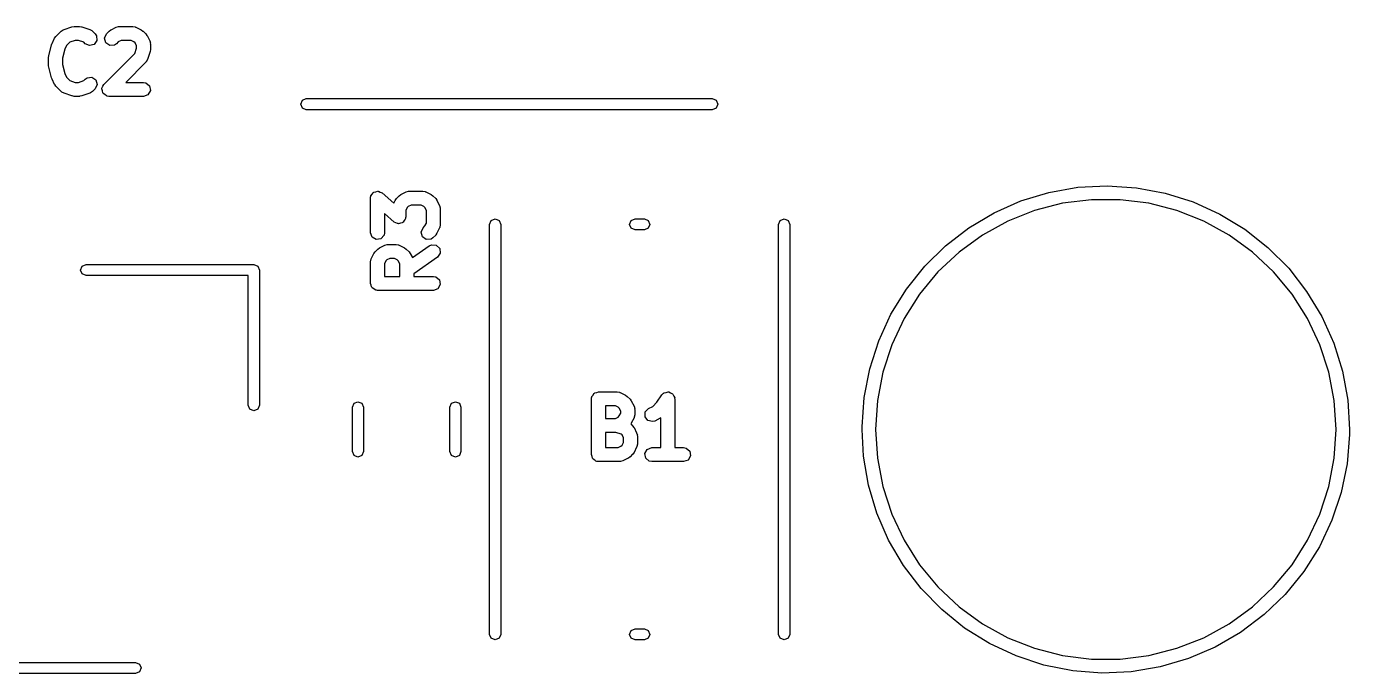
# Model space of a CAD drawing. Extents: x 83.3 to 116.7, y -116.6 to -83.3.
# Drawn here: x 102.42 to 116.61, y -116.62 to -109.68 of the extents above; entities that cross this region are included whole.
import ezdxf

# ---------------------------------------------------------------- set-up
doc = ezdxf.new("R2010")
doc.units = 0
doc.layers.add('BLACK', color=7, linetype='CONTINUOUS')

msp = doc.modelspace()

# ---------------------------------------------------------------- linework, layer by layer
at = {"layer": 'BLACK', "linetype": 'CONTINUOUS'}
for p, q in [((102.794, -109.726), (102.816, -109.711)), ((102.816, -109.711), (102.82, -109.711)), ((102.82, -109.711), (102.824, -109.708)), ((102.824, -109.708), (102.909, -109.679)), ((102.909, -109.679), (102.932, -109.676)), ((102.932, -109.676), (102.933, -109.676)), ((102.933, -109.676), (102.99, -109.676)), ((102.99, -109.676), (103.012, -109.68)), ((103.012, -109.68), (103.014, -109.679)), ((103.014, -109.679), (103.1, -109.708)), ((103.1, -109.708), (103.123, -109.72)), ((103.309, -109.726), (103.327, -109.713)), ((103.327, -109.713), (103.328, -109.712)), ((103.328, -109.712), (103.385, -109.684)), ((103.385, -109.684), (103.41, -109.676)), ((103.41, -109.676), (103.415, -109.677)), ((103.415, -109.677), (103.419, -109.676)), ((103.419, -109.676), (103.562, -109.676)), ((103.562, -109.676), (103.587, -109.68)), ((103.587, -109.68), (103.591, -109.683)), ((103.591, -109.683), (103.595, -109.684)), ((103.595, -109.684), (103.652, -109.712)), ((103.652, -109.712), (103.67, -109.725)), ((102.694, -109.863), (102.695, -109.86)), ((102.695, -109.86), (102.723, -109.803)), ((102.723, -109.803), (102.737, -109.785)), ((102.737, -109.783), (102.794, -109.726)), ((102.737, -109.785), (102.737, -109.783)), ((102.888, -109.845), (102.852, -109.881)), ((102.945, -109.826), (102.888, -109.845)), ((102.978, -109.826), (102.945, -109.826)), ((103.036, -109.845), (102.978, -109.826)), ((103.052, -109.861), (103.036, -109.845)), ((103.098, -109.882), (103.052, -109.861)), ((103.123, -109.72), (103.125, -109.724)), ((103.125, -109.724), (103.129, -109.726)), ((103.129, -109.726), (103.158, -109.755)), ((103.177, -109.827), (103.148, -109.869)), ((103.158, -109.755), (103.173, -109.776)), ((103.173, -109.776), (103.177, -109.827)), ((103.258, -109.801), (103.28, -109.755)), ((103.272, -109.851), (103.258, -109.801)), ((103.314, -109.88), (103.272, -109.851)), ((103.28, -109.755), (103.309, -109.726)), ((103.386, -109.861), (103.365, -109.876)), ((103.406, -109.841), (103.386, -109.861)), ((103.437, -109.826), (103.406, -109.841)), ((103.544, -109.826), (103.437, -109.826)), ((103.574, -109.841), (103.544, -109.826)), ((103.586, -109.852), (103.574, -109.841)), ((103.601, -109.883), (103.586, -109.852)), ((103.67, -109.725), (103.672, -109.726)), ((103.672, -109.726), (103.7, -109.755)), ((103.7, -109.755), (103.713, -109.773)), ((103.713, -109.773), (103.715, -109.774)), ((103.715, -109.774), (103.743, -109.831)), ((103.743, -109.831), (103.751, -109.856)), ((103.751, -109.856), (103.749, -109.861)), ((103.749, -109.861), (103.751, -109.865)), ((102.658, -110.008), (102.661, -109.993)), ((102.66, -109.99), (102.689, -109.875)), ((102.661, -109.993), (102.66, -109.99)), ((102.689, -109.875), (102.694, -109.863)), ((102.832, -109.92), (102.808, -110.017)), ((102.852, -109.881), (102.832, -109.92)), ((103.148, -109.869), (103.098, -109.882)), ((103.252, -110.298), (103.582, -109.967)), ((103.365, -109.876), (103.314, -109.88)), ((103.582, -109.967), (103.601, -109.91)), ((103.601, -109.91), (103.601, -109.883)), ((103.747, -109.946), (103.719, -110.031)), ((103.751, -109.922), (103.747, -109.944)), ((103.747, -109.944), (103.747, -109.946)), ((103.751, -109.865), (103.751, -109.922)), ((102.658, -110.093), (102.658, -110.008)), ((102.659, -110.097), (102.658, -110.093)), ((102.66, -110.112), (102.659, -110.097)), ((102.689, -110.226), (102.66, -110.112)), ((102.808, -110.017), (102.808, -110.084)), ((102.808, -110.084), (102.832, -110.182)), ((103.7, -110.061), (103.486, -110.276)), ((103.702, -110.057), (103.7, -110.061)), ((103.706, -110.054), (103.702, -110.057)), ((103.719, -110.031), (103.706, -110.054)), ((102.691, -110.229), (102.689, -110.226)), ((102.695, -110.241), (102.691, -110.229)), ((102.723, -110.298), (102.695, -110.241)), ((102.832, -110.182), (102.852, -110.22)), ((102.852, -110.22), (102.888, -110.256)), ((102.888, -110.256), (102.945, -110.276)), ((102.945, -110.276), (102.978, -110.276)), ((102.978, -110.276), (103.036, -110.256)), ((103.036, -110.256), (103.052, -110.24)), ((103.052, -110.24), (103.073, -110.226)), ((103.073, -110.226), (103.124, -110.221)), ((103.124, -110.221), (103.166, -110.25)), ((103.166, -110.25), (103.179, -110.3)), ((103.486, -110.276), (103.676, -110.276)), ((103.676, -110.276), (103.702, -110.28)), ((103.702, -110.28), (103.741, -110.313)), ((102.724, -110.3), (102.723, -110.298)), ((102.737, -110.318), (102.724, -110.3)), ((102.794, -110.375), (102.737, -110.318)), ((102.798, -110.377), (102.794, -110.375)), ((102.801, -110.381), (102.798, -110.377)), ((102.824, -110.393), (102.801, -110.381)), ((102.909, -110.422), (102.824, -110.393)), ((102.911, -110.422), (102.909, -110.422)), ((102.933, -110.426), (102.911, -110.422)), ((102.99, -110.426), (102.933, -110.426)), ((102.992, -110.425), (102.99, -110.426)), ((103.014, -110.422), (102.992, -110.425)), ((103.1, -110.393), (103.014, -110.422)), ((103.103, -110.39), (103.1, -110.393)), ((103.108, -110.39), (103.103, -110.39)), ((103.129, -110.375), (103.108, -110.39)), ((103.158, -110.347), (103.129, -110.375)), ((103.179, -110.3), (103.158, -110.347)), ((103.23, -110.344), (103.231, -110.341)), ((103.236, -110.366), (103.23, -110.344)), ((103.231, -110.338), (103.242, -110.318)), ((103.231, -110.341), (103.231, -110.338)), ((103.24, -110.388), (103.236, -110.366)), ((103.242, -110.39), (103.24, -110.388)), ((103.242, -110.318), (103.252, -110.298)), ((103.243, -110.394), (103.242, -110.39)), ((103.262, -110.407), (103.243, -110.394)), ((103.279, -110.421), (103.262, -110.407)), ((103.284, -110.422), (103.279, -110.421)), ((103.285, -110.423), (103.284, -110.422)), ((103.288, -110.423), (103.285, -110.423)), ((103.305, -110.426), (103.288, -110.423)), ((103.676, -110.426), (103.305, -110.426)), ((103.724, -110.408), (103.676, -110.426)), ((103.75, -110.364), (103.724, -110.408)), ((103.741, -110.313), (103.75, -110.364)), ((105.363, -110.51), (105.381, -110.468)), ((105.381, -110.552), (105.363, -110.51)), ((105.381, -110.468), (105.423, -110.45)), ((105.423, -110.57), (105.381, -110.552)), ((105.423, -110.45), (109.777, -110.45)), ((109.777, -110.57), (105.423, -110.57)), ((109.777, -110.45), (109.819, -110.468)), ((109.819, -110.552), (109.777, -110.57)), ((109.819, -110.468), (109.837, -110.51)), ((109.837, -110.51), (109.819, -110.552)), ((113.39, -111.457), (113.699, -111.402)), ((113.699, -111.402), (114.014, -111.385)), ((114.014, -111.385), (114.328, -111.406)), ((114.328, -111.406), (114.637, -111.464)), ((106.111, -111.519), (106.113, -111.507)), ((106.111, -111.89), (106.111, -111.519)), ((106.113, -111.504), (106.114, -111.501)), ((106.113, -111.507), (106.113, -111.504)), ((106.114, -111.501), (106.116, -111.493)), ((106.116, -111.493), (106.129, -111.477)), ((106.129, -111.477), (106.139, -111.46)), ((106.139, -111.46), (106.145, -111.458)), ((106.145, -111.458), (106.149, -111.454)), ((106.149, -111.454), (106.169, -111.45)), ((106.169, -111.45), (106.188, -111.444)), ((106.188, -111.444), (106.193, -111.446)), ((106.193, -111.446), (106.199, -111.445)), ((106.199, -111.445), (106.217, -111.455)), ((106.217, -111.455), (106.236, -111.462)), ((106.236, -111.462), (106.361, -111.572)), ((106.361, -111.572), (106.376, -111.542)), ((106.376, -111.542), (106.39, -111.524)), ((106.39, -111.523), (106.419, -111.494)), ((106.39, -111.524), (106.39, -111.523)), ((106.419, -111.494), (106.437, -111.481)), ((106.437, -111.481), (106.438, -111.48)), ((106.438, -111.48), (106.496, -111.451)), ((106.496, -111.451), (106.521, -111.444)), ((106.521, -111.444), (106.525, -111.445)), ((106.525, -111.445), (106.529, -111.444)), ((106.529, -111.444), (106.672, -111.444)), ((106.672, -111.444), (106.698, -111.448)), ((106.698, -111.448), (106.701, -111.451)), ((106.701, -111.451), (106.706, -111.451)), ((106.706, -111.451), (106.763, -111.48)), ((106.763, -111.48), (106.781, -111.493)), ((106.781, -111.493), (106.782, -111.494)), ((106.782, -111.494), (106.811, -111.523)), ((106.811, -111.523), (106.824, -111.541)), ((106.824, -111.541), (106.825, -111.542)), ((106.825, -111.542), (106.853, -111.599)), ((112.801, -111.676), (113.088, -111.549)), ((113.088, -111.549), (113.39, -111.457)), ((113.845, -111.535), (113.537, -111.574)), ((114.155, -111.535), (113.845, -111.535)), ((114.463, -111.574), (114.155, -111.535)), ((114.637, -111.464), (114.937, -111.559)), ((114.937, -111.559), (115.224, -111.689)), ((106.365, -111.775), (106.261, -111.684)), ((106.261, -111.684), (106.261, -111.89)), ((106.505, -111.62), (106.49, -111.651)), ((106.49, -111.651), (106.49, -111.719)), ((106.516, -111.609), (106.505, -111.62)), ((106.547, -111.594), (106.516, -111.609)), ((106.654, -111.594), (106.547, -111.594)), ((106.685, -111.609), (106.654, -111.594)), ((106.696, -111.62), (106.685, -111.609)), ((106.711, -111.651), (106.696, -111.62)), ((106.711, -111.787), (106.711, -111.651)), ((106.853, -111.599), (106.861, -111.624)), ((106.861, -111.624), (106.86, -111.629)), ((106.86, -111.629), (106.861, -111.633)), ((106.861, -111.633), (106.861, -111.804)), ((112.53, -111.837), (112.801, -111.676)), ((113.237, -111.651), (112.948, -111.765)), ((113.537, -111.574), (113.237, -111.651)), ((114.763, -111.651), (114.463, -111.574)), ((115.052, -111.765), (114.763, -111.651)), ((115.224, -111.689), (115.492, -111.853)), ((106.384, -111.782), (106.365, -111.775)), ((106.402, -111.792), (106.384, -111.782)), ((106.408, -111.791), (106.402, -111.792)), ((106.413, -111.794), (106.408, -111.791)), ((106.432, -111.787), (106.413, -111.794)), ((106.452, -111.783), (106.432, -111.787)), ((106.456, -111.779), (106.452, -111.783)), ((106.462, -111.777), (106.456, -111.779)), ((106.472, -111.76), (106.462, -111.777)), ((106.485, -111.744), (106.472, -111.76)), ((106.487, -111.736), (106.485, -111.744)), ((106.488, -111.733), (106.487, -111.736)), ((106.49, -111.719), (106.488, -111.73)), ((106.488, -111.73), (106.488, -111.733)), ((106.654, -111.883), (106.676, -111.837)), ((106.676, -111.837), (106.696, -111.817)), ((106.696, -111.817), (106.711, -111.787)), ((106.853, -111.838), (106.825, -111.895)), ((106.854, -111.833), (106.853, -111.838)), ((106.857, -111.83), (106.854, -111.833)), ((106.861, -111.804), (106.857, -111.83)), ((107.39, -111.8), (107.408, -111.758)), ((107.39, -116.2), (107.39, -111.8)), ((107.408, -111.758), (107.45, -111.74)), ((107.45, -111.74), (107.492, -111.758)), ((107.492, -111.758), (107.51, -111.8)), ((107.51, -111.8), (107.51, -116.2)), ((108.89, -111.8), (108.908, -111.758)), ((108.908, -111.842), (108.89, -111.8)), ((108.908, -111.758), (108.95, -111.74)), ((108.95, -111.86), (108.908, -111.842)), ((108.95, -111.74), (109.05, -111.74)), ((109.05, -111.74), (109.092, -111.758)), ((109.092, -111.842), (109.05, -111.86)), ((109.092, -111.758), (109.11, -111.8)), ((109.11, -111.8), (109.092, -111.842)), ((110.49, -111.8), (110.508, -111.758)), ((110.49, -116.2), (110.49, -111.8)), ((110.508, -111.758), (110.55, -111.74)), ((110.55, -111.74), (110.592, -111.758)), ((110.592, -111.758), (110.61, -111.8)), ((110.61, -111.8), (110.61, -116.2)), ((112.281, -112.029), (112.53, -111.837)), ((112.948, -111.765), (112.677, -111.915)), ((115.323, -111.915), (115.052, -111.765)), ((106.129, -111.938), (106.111, -111.89)), ((106.173, -111.964), (106.129, -111.938)), ((106.224, -111.955), (106.173, -111.964)), ((106.257, -111.916), (106.224, -111.955)), ((106.261, -111.89), (106.257, -111.916)), ((106.668, -111.933), (106.654, -111.883)), ((106.71, -111.962), (106.668, -111.933)), ((106.761, -111.958), (106.71, -111.962)), ((106.782, -111.943), (106.761, -111.958)), ((106.811, -111.914), (106.782, -111.943)), ((106.825, -111.895), (106.811, -111.913)), ((106.811, -111.913), (106.811, -111.914)), ((109.05, -111.86), (108.95, -111.86)), ((112.677, -111.915), (112.426, -112.097)), ((115.574, -112.097), (115.323, -111.915)), ((115.492, -111.853), (115.74, -112.048)), ((106.119, -112.171), (106.148, -112.114)), ((106.148, -112.114), (106.161, -112.096)), ((106.161, -112.096), (106.162, -112.094)), ((106.162, -112.094), (106.19, -112.065)), ((106.19, -112.065), (106.209, -112.053)), ((106.209, -112.053), (106.21, -112.051)), ((106.21, -112.051), (106.267, -112.023)), ((106.267, -112.023), (106.292, -112.015)), ((106.292, -112.015), (106.296, -112.016)), ((106.296, -112.016), (106.301, -112.015)), ((106.301, -112.015), (106.386, -112.015)), ((106.386, -112.015), (106.412, -112.019)), ((106.412, -112.019), (106.415, -112.022)), ((106.415, -112.022), (106.42, -112.023)), ((106.42, -112.023), (106.477, -112.051)), ((106.477, -112.051), (106.495, -112.065)), ((106.495, -112.065), (106.496, -112.065)), ((106.496, -112.065), (106.525, -112.094)), ((106.525, -112.094), (106.538, -112.112)), ((106.538, -112.112), (106.539, -112.114)), ((106.539, -112.114), (106.561, -112.156)), ((106.561, -112.156), (106.743, -112.029)), ((106.743, -112.029), (106.767, -112.018)), ((106.767, -112.018), (106.818, -112.022)), ((106.818, -112.022), (106.854, -112.058)), ((106.859, -112.109), (106.829, -112.151)), ((106.854, -112.058), (106.859, -112.109)), ((112.057, -112.25), (112.281, -112.029)), ((112.426, -112.097), (112.2, -112.309)), ((115.8, -112.309), (115.574, -112.097)), ((115.74, -112.048), (115.962, -112.271)), ((103, -112.29), (103.018, -112.248)), ((103.018, -112.248), (103.06, -112.23)), ((103.06, -112.23), (104.86, -112.23)), ((104.86, -112.23), (104.902, -112.248)), ((104.902, -112.248), (104.92, -112.29)), ((106.111, -112.204), (106.116, -112.179)), ((106.111, -112.433), (106.111, -112.204)), ((106.116, -112.179), (106.119, -112.175)), ((106.119, -112.175), (106.119, -112.171)), ((106.276, -112.192), (106.261, -112.222)), ((106.261, -112.222), (106.261, -112.358)), ((106.288, -112.18), (106.276, -112.192)), ((106.318, -112.165), (106.288, -112.18)), ((106.369, -112.165), (106.318, -112.165)), ((106.399, -112.18), (106.369, -112.165)), ((106.41, -112.192), (106.399, -112.18)), ((106.426, -112.222), (106.41, -112.192)), ((106.426, -112.358), (106.426, -112.222)), ((106.829, -112.151), (106.576, -112.329)), ((111.861, -112.496), (112.057, -112.25)), ((115.962, -112.271), (116.155, -112.519)), ((103.018, -112.332), (103, -112.29)), ((103.06, -112.35), (103.018, -112.332)), ((104.8, -112.35), (103.06, -112.35)), ((104.8, -113.74), (104.8, -112.35)), ((104.92, -112.29), (104.92, -113.74)), ((106.261, -112.358), (106.426, -112.358)), ((106.576, -112.329), (106.576, -112.358)), ((106.576, -112.358), (106.786, -112.358)), ((106.786, -112.358), (106.812, -112.362)), ((106.812, -112.362), (106.851, -112.395)), ((106.851, -112.395), (106.86, -112.446)), ((112.2, -112.309), (112.002, -112.548)), ((115.998, -112.548), (115.8, -112.309)), ((106.118, -112.451), (106.111, -112.433)), ((106.121, -112.47), (106.118, -112.451)), ((106.127, -112.475), (106.121, -112.47)), ((106.129, -112.481), (106.127, -112.475)), ((106.146, -112.491), (106.129, -112.481)), ((106.161, -112.503), (106.146, -112.491)), ((106.17, -112.505), (106.161, -112.503)), ((106.173, -112.507), (106.17, -112.505)), ((106.177, -112.506), (106.173, -112.507)), ((106.186, -112.508), (106.177, -112.506)), ((106.786, -112.508), (106.186, -112.508)), ((106.834, -112.49), (106.786, -112.508)), ((106.86, -112.446), (106.834, -112.49)), ((111.695, -112.764), (111.861, -112.496)), ((112.002, -112.548), (111.836, -112.81)), ((116.164, -112.81), (115.998, -112.548)), ((116.155, -112.519), (116.317, -112.788)), ((111.564, -113.05), (111.695, -112.764)), ((111.836, -112.81), (111.704, -113.091)), ((116.296, -113.091), (116.164, -112.81)), ((116.317, -112.788), (116.446, -113.076)), ((111.467, -113.35), (111.564, -113.05)), ((111.704, -113.091), (111.608, -113.386)), ((116.392, -113.386), (116.296, -113.091)), ((116.446, -113.076), (116.54, -113.376)), ((111.407, -113.659), (111.467, -113.35)), ((111.608, -113.386), (111.55, -113.69)), ((116.45, -113.69), (116.392, -113.386)), ((116.54, -113.376), (116.596, -113.686)), ((108.482, -113.671), (108.484, -113.662)), ((108.482, -114.271), (108.482, -113.671)), ((108.483, -113.658), (108.485, -113.656)), ((108.484, -113.662), (108.483, -113.658)), ((108.485, -113.656), (108.487, -113.646)), ((108.487, -113.646), (108.499, -113.631)), ((108.499, -113.631), (108.509, -113.614)), ((108.509, -113.614), (108.515, -113.612)), ((108.515, -113.612), (108.52, -113.606)), ((108.52, -113.606), (108.539, -113.603)), ((108.539, -113.603), (108.557, -113.596)), ((108.557, -113.596), (108.757, -113.596)), ((108.757, -113.596), (108.783, -113.601)), ((108.783, -113.601), (108.786, -113.604)), ((108.786, -113.604), (108.791, -113.604)), ((108.791, -113.604), (108.848, -113.633)), ((108.848, -113.633), (108.866, -113.646)), ((108.866, -113.646), (108.867, -113.647)), ((108.867, -113.647), (108.896, -113.676)), ((108.896, -113.676), (108.909, -113.694)), ((109.185, -113.709), (109.238, -113.63)), ((109.238, -113.63), (109.256, -113.611)), ((109.256, -113.611), (109.26, -113.61)), ((109.26, -113.61), (109.262, -113.606)), ((109.262, -113.606), (109.284, -113.603)), ((109.284, -113.603), (109.305, -113.597)), ((109.305, -113.597), (109.309, -113.598)), ((109.309, -113.598), (109.313, -113.598)), ((109.313, -113.598), (109.332, -113.608)), ((109.332, -113.608), (109.352, -113.617)), ((109.352, -113.617), (109.354, -113.621)), ((109.354, -113.621), (109.357, -113.623)), ((109.357, -113.623), (109.365, -113.644)), ((109.365, -113.644), (109.375, -113.663)), ((109.375, -113.663), (109.374, -113.667)), ((109.374, -113.667), (109.375, -113.671)), ((109.375, -113.671), (109.375, -114.196)), ((111.385, -113.973), (111.407, -113.659)), ((111.55, -113.69), (111.53, -114)), ((116.47, -114), (116.45, -113.69)), ((116.596, -113.686), (116.615, -114)), ((104.818, -113.782), (104.8, -113.74)), ((104.86, -113.8), (104.818, -113.782)), ((104.902, -113.782), (104.86, -113.8)), ((104.92, -113.74), (104.902, -113.782)), ((105.917, -113.763), (105.935, -113.72)), ((105.917, -114.237), (105.917, -113.763)), ((105.935, -113.72), (105.977, -113.703)), ((105.977, -113.703), (106.02, -113.72)), ((106.02, -113.72), (106.037, -113.763)), ((106.037, -113.763), (106.037, -114.237)), ((106.962, -113.763), (106.98, -113.72)), ((106.962, -114.237), (106.962, -113.763)), ((106.98, -113.72), (107.022, -113.703)), ((107.022, -113.703), (107.065, -113.72)), ((107.065, -113.72), (107.082, -113.763)), ((107.082, -113.763), (107.082, -114.237)), ((108.632, -113.746), (108.632, -113.882)), ((108.739, -113.746), (108.632, -113.746)), ((108.77, -113.762), (108.739, -113.746)), ((108.781, -113.773), (108.77, -113.762)), ((108.796, -113.803), (108.781, -113.773)), ((108.781, -113.856), (108.796, -113.825)), ((108.796, -113.825), (108.796, -113.803)), ((108.909, -113.694), (108.91, -113.695)), ((108.91, -113.695), (108.939, -113.752)), ((108.939, -113.752), (108.946, -113.777)), ((108.946, -113.777), (108.945, -113.782)), ((108.945, -113.782), (108.946, -113.786)), ((108.946, -113.786), (108.946, -113.843)), ((109.057, -113.864), (109.06, -113.813)), ((109.06, -113.813), (109.095, -113.776)), ((109.095, -113.776), (109.141, -113.753)), ((109.141, -113.753), (109.185, -113.709)), ((108.632, -113.882), (108.739, -113.882)), ((108.739, -113.882), (108.77, -113.867)), ((108.77, -113.867), (108.781, -113.856)), ((108.91, -113.934), (108.904, -113.941)), ((108.904, -113.941), (108.924, -113.961)), ((108.939, -113.876), (108.91, -113.934)), ((108.924, -113.961), (108.937, -113.98)), ((108.942, -113.869), (108.939, -113.872)), ((108.939, -113.872), (108.939, -113.876)), ((108.946, -113.843), (108.942, -113.869)), ((109.087, -113.905), (109.057, -113.864)), ((109.137, -113.917), (109.087, -113.905)), ((109.162, -113.91), (109.137, -113.917)), ((109.219, -113.881), (109.162, -113.91)), ((109.22, -113.88), (109.219, -113.881)), ((109.225, -113.877), (109.22, -113.88)), ((109.225, -114.196), (109.225, -113.877)), ((111.387, -114), (111.385, -113.973)), ((108.632, -114.032), (108.632, -114.196)), ((108.745, -114.032), (108.632, -114.032)), ((108.802, -114.051), (108.745, -114.032)), ((108.81, -114.059), (108.802, -114.051)), ((108.825, -114.089), (108.81, -114.059)), ((108.825, -114.139), (108.825, -114.089)), ((108.937, -113.98), (108.939, -113.981)), ((108.939, -113.981), (108.967, -114.038)), ((108.967, -114.038), (108.975, -114.063)), ((108.975, -114.063), (108.973, -114.067)), ((108.973, -114.067), (108.975, -114.071)), ((108.975, -114.071), (108.975, -114.157)), ((111.401, -114.287), (111.387, -114)), ((111.53, -114), (111.55, -114.31)), ((116.45, -114.31), (116.47, -114)), ((116.614, -114.055), (116.589, -114.368)), ((116.615, -114), (116.614, -114.055)), ((105.935, -114.28), (105.917, -114.237)), ((106.037, -114.237), (106.02, -114.28)), ((106.98, -114.28), (106.962, -114.237)), ((107.082, -114.237), (107.065, -114.28)), ((108.632, -114.196), (108.768, -114.196)), ((108.768, -114.196), (108.798, -114.181)), ((108.798, -114.181), (108.81, -114.17)), ((108.81, -114.17), (108.825, -114.139)), ((108.939, -114.248), (108.925, -114.266)), ((108.967, -114.191), (108.939, -114.248)), ((108.968, -114.186), (108.967, -114.191)), ((108.97, -114.183), (108.968, -114.186)), ((108.975, -114.157), (108.97, -114.183)), ((109.055, -114.258), (109.08, -114.214)), ((109.064, -114.309), (109.055, -114.258)), ((109.08, -114.214), (109.129, -114.196)), ((109.129, -114.196), (109.225, -114.196)), ((109.375, -114.196), (109.471, -114.196)), ((109.471, -114.196), (109.497, -114.201)), ((109.497, -114.201), (109.536, -114.234)), ((109.536, -114.234), (109.545, -114.284)), ((105.977, -114.297), (105.935, -114.28)), ((106.02, -114.28), (105.977, -114.297)), ((107.022, -114.297), (106.98, -114.28)), ((107.065, -114.28), (107.022, -114.297)), ((108.489, -114.29), (108.482, -114.271)), ((108.492, -114.309), (108.489, -114.29)), ((108.497, -114.313), (108.492, -114.309)), ((108.5, -114.32), (108.497, -114.313)), ((108.517, -114.329), (108.5, -114.32)), ((108.531, -114.342), (108.517, -114.329)), ((108.541, -114.344), (108.531, -114.342)), ((108.544, -114.345), (108.541, -114.344)), ((108.547, -114.345), (108.544, -114.345)), ((108.557, -114.346), (108.547, -114.345)), ((108.786, -114.346), (108.557, -114.346)), ((108.79, -114.345), (108.786, -114.346)), ((108.794, -114.346), (108.79, -114.345)), ((108.819, -114.339), (108.794, -114.346)), ((108.876, -114.31), (108.819, -114.339)), ((108.878, -114.309), (108.876, -114.31)), ((108.896, -114.296), (108.878, -114.309)), ((108.924, -114.267), (108.896, -114.296)), ((108.925, -114.266), (108.924, -114.267)), ((109.103, -114.342), (109.064, -114.309)), ((109.129, -114.346), (109.103, -114.342)), ((109.471, -114.346), (109.129, -114.346)), ((109.52, -114.329), (109.471, -114.346)), ((109.545, -114.284), (109.52, -114.329)), ((111.454, -114.597), (111.401, -114.287)), ((111.55, -114.31), (111.608, -114.614)), ((116.392, -114.614), (116.45, -114.31)), ((116.589, -114.368), (116.526, -114.677)), ((111.544, -114.899), (111.454, -114.597)), ((111.608, -114.614), (111.704, -114.909)), ((116.296, -114.909), (116.392, -114.614)), ((116.526, -114.677), (116.426, -114.975)), ((111.67, -115.187), (111.544, -114.899)), ((111.704, -114.909), (111.836, -115.19)), ((116.164, -115.19), (116.296, -114.909)), ((116.426, -114.975), (116.292, -115.26)), ((111.83, -115.459), (111.67, -115.187)), ((111.836, -115.19), (112.002, -115.452)), ((115.998, -115.452), (116.164, -115.19)), ((116.292, -115.26), (116.124, -115.526)), ((112.02, -115.709), (111.83, -115.459)), ((112.002, -115.452), (112.2, -115.691)), ((115.8, -115.691), (115.998, -115.452)), ((116.124, -115.526), (115.925, -115.77)), ((112.24, -115.934), (112.02, -115.709)), ((112.2, -115.691), (112.426, -115.903)), ((115.574, -115.903), (115.8, -115.691)), ((115.925, -115.77), (115.698, -115.988)), ((112.485, -116.132), (112.24, -115.934)), ((112.426, -115.903), (112.677, -116.085)), ((115.323, -116.085), (115.574, -115.903)), ((112.677, -116.085), (112.948, -116.235)), ((115.052, -116.235), (115.323, -116.085)), ((115.698, -115.988), (115.447, -116.178)), ((107.408, -116.242), (107.39, -116.2)), ((107.45, -116.26), (107.408, -116.242)), ((107.492, -116.242), (107.45, -116.26)), ((107.51, -116.2), (107.492, -116.242)), ((108.89, -116.2), (108.908, -116.158)), ((108.908, -116.242), (108.89, -116.2)), ((108.908, -116.158), (108.95, -116.14)), ((108.95, -116.26), (108.908, -116.242)), ((108.95, -116.14), (109.05, -116.14)), ((109.05, -116.14), (109.092, -116.158)), ((109.092, -116.242), (109.05, -116.26)), ((109.092, -116.158), (109.11, -116.2)), ((109.11, -116.2), (109.092, -116.242)), ((110.508, -116.242), (110.49, -116.2)), ((110.55, -116.26), (110.508, -116.242)), ((110.592, -116.242), (110.55, -116.26)), ((110.61, -116.2), (110.592, -116.242)), ((112.752, -116.298), (112.485, -116.132)), ((112.948, -116.235), (113.237, -116.349)), ((114.763, -116.349), (115.052, -116.235)), ((115.447, -116.178), (115.175, -116.336)), ((109.05, -116.26), (108.95, -116.26)), ((113.037, -116.431), (112.752, -116.298)), ((113.237, -116.349), (113.537, -116.426)), ((114.463, -116.426), (114.763, -116.349)), ((115.175, -116.336), (114.886, -116.46)), ((96.41, -116.5), (103.59, -116.5)), ((103.59, -116.5), (103.632, -116.518)), ((103.632, -116.518), (103.65, -116.56)), ((113.336, -116.529), (113.037, -116.431)), ((113.645, -116.591), (113.336, -116.529)), ((113.537, -116.426), (113.845, -116.465)), ((113.845, -116.465), (114.155, -116.465)), ((114.155, -116.465), (114.463, -116.426)), ((114.886, -116.46), (114.584, -116.549)), ((103.59, -116.62), (96.41, -116.62)), ((103.632, -116.602), (103.59, -116.62)), ((103.65, -116.56), (103.632, -116.602)), ((113.959, -116.615), (113.645, -116.591)), ((114.273, -116.601), (113.959, -116.615)), ((114.584, -116.549), (114.273, -116.601))]:
    msp.add_line(p, q, dxfattribs=at)

doc.saveas('drawing.dxf')
